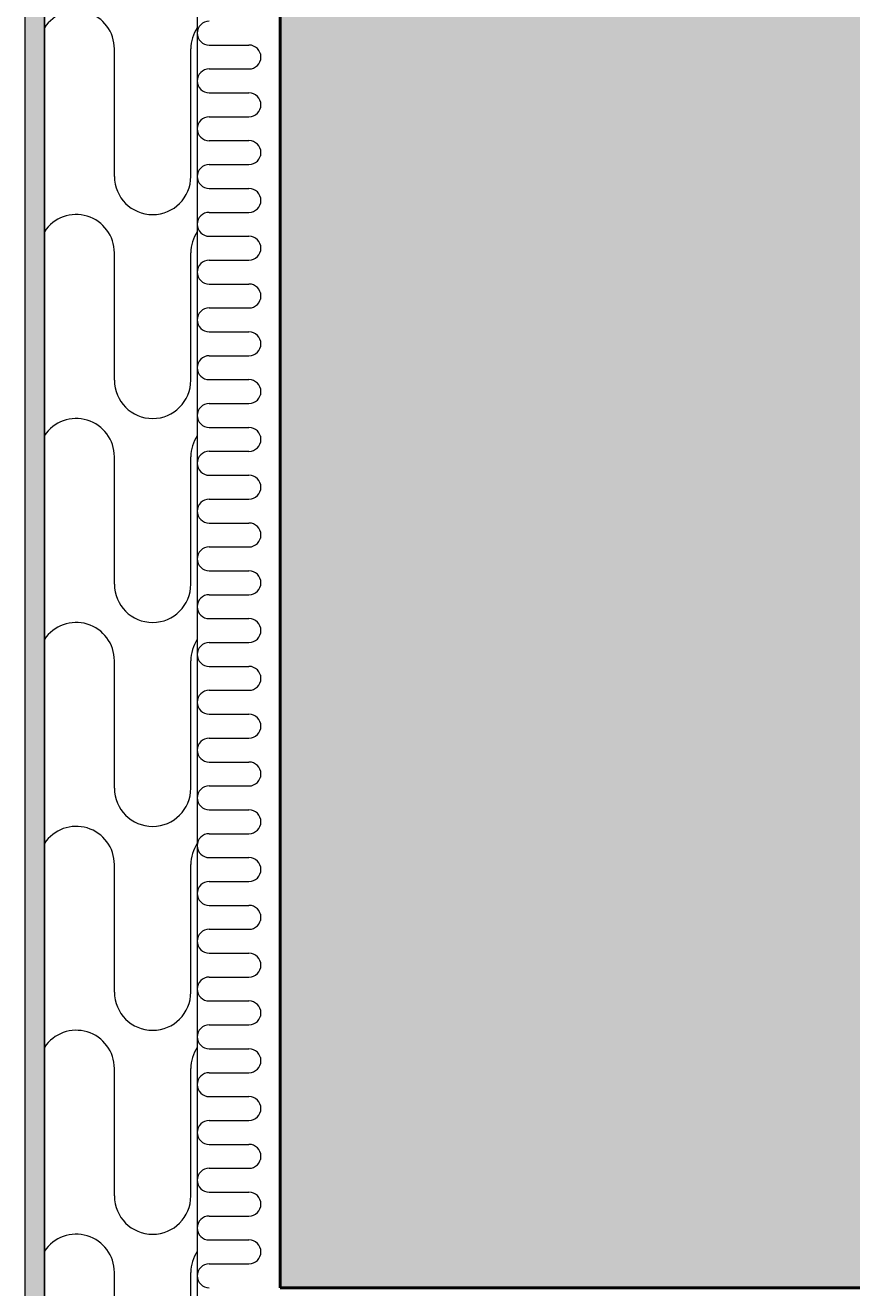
# Model space of a CAD drawing. Header units: millimetres. Extents: x -3100 to 17162, y -19566 to 10100.
# Drawn here: x -200 to 449, y 0 to 991 of the extents above; entities that cross this region are included whole.
import ezdxf

# ---------------------------------------------------------------- set-up
doc = ezdxf.new("R2010")
doc.units = ezdxf.units.MM
doc.header["$MEASUREMENT"] = 0
doc.linetypes.add('Wipeout_Contour', pattern=[1000, 0, -1000])
for name, color, linetype in [('Externí - moduly', 7, 'Continuous'), ('Konstrukce - svislé nosné', 7, 'Continuous'), ('Konstrukce – Dělicí čáry vrstev', 7, 'Continuous'), ('Kóty - SP', 7, 'Continuous'), ('Výplně – Řezové', 7, 'Continuous'), ('Zóny', 7, 'Continuous')]:
    doc.layers.add(name, color=color, linetype=linetype)
doc.styles.add('GENEROVANÝ_STYL_1', font='Arial.ttf')
doc.dimstyles.new('GENEROVANÝ_STYL__1', dxfattribs={"dimtxt": 134.999996, "dimasz": 114, "dimexe": 0.18, "dimexo": 0.0625, "dimgap": 0, "dimtad": 1, "dimtih": 1, "dimtoh": 1, "dimdec": 0, "dimzin": 0, "dimdsep": 46, "dimtxsty": 'GENEROVANÝ_STYL_1', "dimblk": 'ARROWHEAD_2', "dimblk1": 'ARROWHEAD_2', "dimblk2": 'ARROWHEAD_2', "dimcen": 0.09, "dimse1": 1, "dimse2": 1, "dimclrd": 256, "dimclre": 256, "dimclrt": 256, "dimazin": 0, "dimtfac": 1, "dimtdec": 4, "dimtmove": 0, "dimatfit": 3, "dimfxl": 1, "dimtolj": 1, "dimtzin": 0, "dimarcsym": 0})
doc.dimstyles.new('GENEROVANÝ_STYL__2', dxfattribs={"dimtxt": 134.999996, "dimasz": 114, "dimexe": 0.18, "dimexo": 0.0625, "dimgap": 0, "dimtad": 1, "dimdec": 0, "dimzin": 0, "dimdsep": 46, "dimtxsty": 'GENEROVANÝ_STYL_1', "dimblk": 'ARROWHEAD_2', "dimblk1": 'ARROWHEAD_2', "dimblk2": 'ARROWHEAD_2', "dimcen": 0.09, "dimse1": 1, "dimse2": 1, "dimclrd": 256, "dimclre": 256, "dimclrt": 256, "dimazin": 0, "dimtfac": 1, "dimtdec": 4, "dimtmove": 0, "dimatfit": 3, "dimfxl": 1, "dimtolj": 1, "dimtzin": 0, "dimarcsym": 0})
doc.dimstyles.new('GENEROVANÝ_STYL__3', dxfattribs={"dimtxt": 134.999996, "dimasz": 114, "dimexe": 0.18, "dimexo": 0.0625, "dimgap": 0, "dimtad": 1, "dimdec": 0, "dimzin": 0, "dimdsep": 46, "dimtxsty": 'GENEROVANÝ_STYL_1', "dimblk": 'ARROWHEAD_2', "dimblk1": 'ARROWHEAD_2', "dimblk2": 'ARROWHEAD_2', "dimcen": 0.09, "dimse1": 1, "dimse2": 1, "dimclrd": 256, "dimclre": 256, "dimclrt": 256, "dimazin": 0, "dimtfac": 1, "dimtdec": 4, "dimtmove": 2, "dimatfit": 3, "dimfxl": 1, "dimtolj": 1, "dimtzin": 0, "dimarcsym": 0})
pattern_1 = [(0, (0, 0), (0, 56.25), [0, -56.25])]

# ---------------------------------------------------------------- blocks, each defined once
blk = doc.blocks.new('Ložnice_1.09_9', base_point=(1597.23, 946.03))
at = {"layer": 'Zóny', "linetype": 'Continuous', "lineweight": 0, "true_color": 0xffffff}
blk.add_hatch(color=7, dxfattribs=at).paths.add_polyline_path([(0, 0), (6000, 0), (6000, 2900), (3100, 2900), (3100, 3500), (0, 3500)])
blk = doc.blocks.new('*X33')
at = {"layer": 'Výplně – Řezové', "color": 53, "linetype": 'Continuous', "lineweight": 13, "true_color": 0xeccf4f}
for p, q in [((-102.29, 994.74), (-108.79, 985.01)), ((-108.79, 985.01), (-111.07, 973.52)), ((-111.07, 973.52), (-108.79, 962.04)), ((-108.79, 962.04), (-102.29, 952.31)), ((-102.29, 952.31), (-92.55, 945.81)), ((-185, 943.52), (-141.07, 943.52)), ((-129.59, 941.24), (-141.07, 943.52)), ((-119.86, 934.74), (-129.59, 941.24)), ((-92.55, 945.81), (-81.07, 943.52)), ((-81.07, 943.52), (-65, 943.52)), ((-113.36, 925.01), (-119.86, 934.74)), ((-111.07, 913.52), (-113.36, 925.01)), ((-113.36, 902.04), (-111.07, 913.52)), ((-119.86, 892.31), (-113.36, 902.04)), ((-129.59, 885.81), (-119.86, 892.31)), ((-185, 883.52), (-141.07, 883.52)), ((-141.07, 883.52), (-129.59, 885.81)), ((-81.07, 883.52), (-92.55, 881.24)), ((-81.07, 883.52), (-65, 883.52)), ((-102.29, 874.74), (-108.79, 865.01)), ((-92.55, 881.24), (-102.29, 874.74)), ((-108.79, 865.01), (-111.07, 853.52)), ((-111.07, 853.52), (-108.79, 842.04)), ((-108.79, 842.04), (-102.29, 832.31)), ((-102.29, 832.31), (-92.55, 825.81)), ((-185, 823.52), (-141.07, 823.52)), ((-129.59, 821.24), (-141.07, 823.52)), ((-92.55, 825.81), (-81.07, 823.52)), ((-81.07, 823.52), (-65, 823.52)), ((-119.86, 814.74), (-129.59, 821.24)), ((-113.36, 805.01), (-119.86, 814.74)), ((-111.07, 793.52), (-113.36, 805.01)), ((-113.36, 782.04), (-111.07, 793.52)), ((-119.86, 772.31), (-113.36, 782.04)), ((-185, 763.52), (-141.07, 763.52)), ((-141.07, 763.52), (-129.59, 765.81)), ((-129.59, 765.81), (-119.86, 772.31)), ((-81.07, 763.52), (-92.55, 761.24)), ((-81.07, 763.52), (-65, 763.52)), ((-102.29, 754.74), (-108.79, 745.01)), ((-92.55, 761.24), (-102.29, 754.74)), ((-108.79, 745.01), (-111.07, 733.52)), ((-111.07, 733.52), (-108.79, 722.04)), ((-108.79, 722.04), (-102.29, 712.31)), ((-185, 703.52), (-141.07, 703.52)), ((-129.59, 701.24), (-141.07, 703.52)), ((-102.29, 712.31), (-92.55, 705.81)), ((-92.55, 705.81), (-81.07, 703.52)), ((-81.07, 703.52), (-65, 703.52)), ((-119.86, 694.74), (-129.59, 701.24)), ((-113.36, 685.01), (-119.86, 694.74)), ((-111.07, 673.52), (-113.36, 685.01)), ((-113.36, 662.04), (-111.07, 673.52)), ((-119.86, 652.31), (-113.36, 662.04)), ((-141.07, 643.52), (-129.59, 645.81)), ((-129.59, 645.81), (-119.86, 652.31)), ((-185, 643.52), (-141.07, 643.52)), ((-102.29, 634.74), (-108.79, 625.01)), ((-92.55, 641.24), (-102.29, 634.74)), ((-81.07, 643.52), (-92.55, 641.24)), ((-81.07, 643.52), (-65, 643.52)), ((-108.79, 625.01), (-111.07, 613.52)), ((-111.07, 613.52), (-108.79, 602.04)), ((-108.79, 602.04), (-102.29, 592.31)), ((-102.29, 592.31), (-92.55, 585.81)), ((-92.55, 585.81), (-81.07, 583.52)), ((-185, 583.52), (-141.07, 583.52)), ((-129.59, 581.24), (-141.07, 583.52)), ((-119.86, 574.74), (-129.59, 581.24)), ((-113.36, 565.01), (-119.86, 574.74)), ((-81.07, 583.52), (-65, 583.52)), ((-111.07, 553.52), (-113.36, 565.01)), ((-113.36, 542.04), (-111.07, 553.52)), ((-119.86, 532.31), (-113.36, 542.04)), ((-141.07, 523.52), (-129.59, 525.81)), ((-129.59, 525.81), (-119.86, 532.31)), ((-185, 523.52), (-141.07, 523.52)), ((-92.55, 521.24), (-102.29, 514.74)), ((-81.07, 523.52), (-92.55, 521.24)), ((-81.07, 523.52), (-65, 523.52)), ((-102.29, 514.74), (-108.79, 505.01)), ((-108.79, 505.01), (-111.07, 493.52)), ((-111.07, 493.52), (-108.79, 482.04)), ((-108.79, 482.04), (-102.29, 472.31)), ((-102.29, 472.31), (-92.55, 465.81)), ((-92.55, 465.81), (-81.07, 463.52)), ((-185, 463.52), (-141.07, 463.52)), ((-129.59, 461.24), (-141.07, 463.52)), ((-119.86, 454.74), (-129.59, 461.24)), ((-81.07, 463.52), (-65, 463.52)), ((-113.36, 445.01), (-119.86, 454.74)), ((-111.07, 433.52), (-113.36, 445.01)), ((-113.36, 422.04), (-111.07, 433.52)), ((-119.86, 412.31), (-113.36, 422.04)), ((-129.59, 405.81), (-119.86, 412.31)), ((-185, 403.52), (-141.07, 403.52)), ((-141.07, 403.52), (-129.59, 405.81)), ((-92.55, 401.24), (-102.29, 394.74)), ((-81.07, 403.52), (-92.55, 401.24)), ((-81.07, 403.52), (-65, 403.52)), ((-102.29, 394.74), (-108.79, 385.01)), ((-108.79, 385.01), (-111.07, 373.52)), ((-111.07, 373.52), (-108.79, 362.04)), ((-108.79, 362.04), (-102.29, 352.31)), ((-102.29, 352.31), (-92.55, 345.81)), ((-185, 343.52), (-141.07, 343.52)), ((-129.59, 341.24), (-141.07, 343.52)), ((-119.86, 334.74), (-129.59, 341.24)), ((-92.55, 345.81), (-81.07, 343.52)), ((-81.07, 343.52), (-65, 343.52)), ((-113.36, 325.01), (-119.86, 334.74)), ((-111.07, 313.52), (-113.36, 325.01)), ((-113.36, 302.04), (-111.07, 313.52)), ((-119.86, 292.31), (-113.36, 302.04)), ((-129.59, 285.81), (-119.86, 292.31)), ((-185, 283.52), (-141.07, 283.52)), ((-141.07, 283.52), (-129.59, 285.81)), ((-92.55, 281.24), (-102.29, 274.74)), ((-81.07, 283.52), (-92.55, 281.24)), ((-81.07, 283.52), (-65, 283.52)), ((-102.29, 274.74), (-108.79, 265.01)), ((-108.79, 265.01), (-111.07, 253.52)), ((-111.07, 253.52), (-108.79, 242.04)), ((-108.79, 242.04), (-102.29, 232.31)), ((-102.29, 232.31), (-92.55, 225.81)), ((-185, 223.52), (-141.07, 223.52)), ((-129.59, 221.24), (-141.07, 223.52)), ((-119.86, 214.74), (-129.59, 221.24)), ((-92.55, 225.81), (-81.07, 223.52)), ((-81.07, 223.52), (-65, 223.52)), ((-113.36, 205.01), (-119.86, 214.74)), ((-111.07, 193.52), (-113.36, 205.01)), ((-113.36, 182.04), (-111.07, 193.52)), ((-119.86, 172.31), (-113.36, 182.04)), ((-129.59, 165.81), (-119.86, 172.31)), ((-185, 163.52), (-141.07, 163.52)), ((-141.07, 163.52), (-129.59, 165.81)), ((-92.55, 161.24), (-102.29, 154.74)), ((-81.07, 163.52), (-92.55, 161.24)), ((-81.07, 163.52), (-65, 163.52)), ((-102.29, 154.74), (-108.79, 145.01)), ((-108.79, 145.01), (-111.07, 133.52)), ((-111.07, 133.52), (-108.79, 122.04)), ((-108.79, 122.04), (-102.29, 112.31)), ((-102.29, 112.31), (-92.55, 105.81)), ((-185, 103.52), (-141.07, 103.52)), ((-129.59, 101.24), (-141.07, 103.52)), ((-119.86, 94.74), (-129.59, 101.24)), ((-92.55, 105.81), (-81.07, 103.52)), ((-81.07, 103.52), (-65, 103.52)), ((-113.36, 85.01), (-119.86, 94.74)), ((-111.07, 73.52), (-113.36, 85.01)), ((-113.36, 62.04), (-111.07, 73.52)), ((-119.86, 52.31), (-113.36, 62.04)), ((-129.59, 45.81), (-119.86, 52.31)), ((-185, 43.52), (-141.07, 43.52)), ((-141.07, 43.52), (-129.59, 45.81)), ((-92.55, 41.24), (-102.29, 34.74)), ((-81.07, 43.52), (-92.55, 41.24)), ((-81.07, 43.52), (-65, 43.52)), ((-102.29, 34.74), (-108.79, 25.01)), ((-108.79, 25.01), (-111.07, 13.52)), ((-111.07, 13.52), (-108.79, 2.04)), ((-108.79, 2.04), (-102.29, -7.69))]:
    blk.add_line(p, q, dxfattribs=at)
blk = doc.blocks.new('výplň_1')
at = {"color": 254, "linetype": 'Wipeout_Contour', "lineweight": 0, "ltscale": 9352.753323}
blk.add_wipeout([(-65, 4189), (-185, 4189), (-185, -465), (-65, -465)], dxfattribs=at).dxf.layer = 'Výplně – Řezové'
at = {"layer": 'Výplně – Řezové', "color": 7, "linetype": 'Continuous', "lineweight": 13, "flags": 128}
blk.add_lwpolyline([(-65, 4189), (-65, -465), (-185, -465), (-185, 4189)], close=True, dxfattribs=at)
at = {"layer": 'Výplně – Řezové', "color": 53, "linetype": 'Continuous', "lineweight": 13, "true_color": 0xeccf4f}
blk.add_blockref('*X33', (0, 0), dxfattribs=at)
blk = doc.blocks.new('Zeď_9', base_point=(9000, 0))
at = {"color": 254, "linetype": 'Wipeout_Contour', "lineweight": 0, "ltscale": 2576.296116}
blk.add_wipeout([(1280, 0), (0, 0), (0, -15), (1280, -15)], dxfattribs=at).dxf.layer = 'Výplně – Řezové'
at = {"layer": 'Výplně – Řezové', "linetype": 'Continuous', "lineweight": 13, "true_color": 0xa8a8a8}
h = blk.add_hatch(dxfattribs=at)
h.set_pattern_fill('Sádra', color=253, style=0, pattern_type=2)
h.set_pattern_definition(pattern_1)
h.paths.add_polyline_path([(1280, 0), (0, 0), (0, -15), (1280, -15)])
at = {"layer": 'Konstrukce - svislé nosné', "color": 7, "linetype": 'Continuous', "lineweight": 40, "flags": 128}
blk.add_lwpolyline([(1280, 0), (0, 0)], dxfattribs=at)
blk = doc.blocks.new('*X185')
at = {"layer": 'Výplně – Řezové', "color": 53, "linetype": 'Continuous', "lineweight": 13, "true_color": 0xeccf4f}
for p, q in [((-55.63, 975), (-24.38, 975)), ((-55.63, 956.25), (-24.38, 956.25)), ((-55.63, 937.5), (-24.38, 937.5)), ((-55.63, 918.75), (-24.38, 918.75)), ((-55.63, 900), (-24.38, 900)), ((-55.63, 881.25), (-24.38, 881.25)), ((-55.63, 862.5), (-24.38, 862.5)), ((-55.63, 843.75), (-24.38, 843.75)), ((-55.63, 825), (-24.38, 825)), ((-55.63, 806.25), (-24.38, 806.25)), ((-55.63, 787.5), (-24.38, 787.5)), ((-55.63, 768.75), (-24.38, 768.75)), ((-55.63, 750), (-24.38, 750)), ((-55.63, 731.25), (-24.38, 731.25)), ((-55.63, 712.5), (-24.38, 712.5)), ((-55.63, 693.75), (-24.38, 693.75)), ((-55.63, 675), (-24.38, 675)), ((-55.63, 656.25), (-24.38, 656.25)), ((-55.63, 637.5), (-24.38, 637.5)), ((-55.63, 618.75), (-24.38, 618.75)), ((-55.63, 600), (-24.38, 600)), ((-55.63, 581.25), (-24.38, 581.25)), ((-55.63, 562.5), (-24.38, 562.5)), ((-55.63, 543.75), (-24.38, 543.75)), ((-55.63, 525), (-24.38, 525)), ((-55.63, 506.25), (-24.38, 506.25)), ((-55.63, 487.5), (-24.38, 487.5)), ((-55.63, 468.75), (-24.38, 468.75)), ((-55.63, 450), (-24.38, 450)), ((-55.63, 431.25), (-24.38, 431.25)), ((-55.63, 412.5), (-24.38, 412.5)), ((-55.63, 393.75), (-24.38, 393.75)), ((-55.63, 375), (-24.38, 375)), ((-55.63, 356.25), (-24.38, 356.25)), ((-55.63, 337.5), (-24.38, 337.5)), ((-55.63, 318.75), (-24.38, 318.75)), ((-55.63, 300), (-24.38, 300)), ((-55.63, 281.25), (-24.38, 281.25)), ((-55.63, 262.5), (-24.38, 262.5)), ((-55.63, 243.75), (-24.38, 243.75)), ((-55.63, 225), (-24.38, 225)), ((-55.63, 206.25), (-24.38, 206.25)), ((-55.63, 187.5), (-24.38, 187.5)), ((-55.63, 168.75), (-24.38, 168.75)), ((-55.63, 150), (-24.38, 150)), ((-55.63, 131.25), (-24.38, 131.25)), ((-55.63, 112.5), (-24.38, 112.5)), ((-55.63, 93.75), (-24.38, 93.75)), ((-55.63, 75), (-24.38, 75)), ((-55.63, 56.25), (-24.38, 56.25)), ((-55.63, 37.5), (-24.38, 37.5)), ((-55.63, 18.75), (-24.38, 18.75))]:
    blk.add_line(p, q, dxfattribs=at)
for centre, start, end in [((-55.63, 984.37), 90, 270), ((-24.38, 965.62), 270, 90), ((-55.63, 946.87), 90, 270), ((-24.38, 928.12), 270, 90), ((-55.63, 909.37), 90, 270), ((-24.38, 890.62), 270, 90), ((-55.63, 871.87), 90, 270), ((-24.38, 853.12), 270, 90), ((-55.63, 834.37), 90, 270), ((-24.38, 815.62), 270, 90), ((-55.63, 796.87), 90, 270), ((-24.38, 778.12), 270, 90), ((-55.63, 759.37), 90, 270), ((-24.38, 740.62), 270, 90), ((-55.63, 721.87), 90, 270), ((-24.38, 703.12), 270, 90), ((-55.63, 684.37), 90, 270), ((-24.38, 665.62), 270, 90), ((-55.63, 646.87), 90, 270), ((-24.38, 628.12), 270, 90), ((-55.63, 609.37), 90, 270), ((-24.38, 590.62), 270, 90), ((-55.63, 571.87), 90, 270), ((-24.38, 553.12), 270, 90), ((-55.63, 534.37), 90, 270), ((-24.38, 515.62), 270, 90), ((-55.63, 496.87), 90, 270), ((-24.38, 478.12), 270, 90), ((-55.63, 459.37), 90, 270), ((-24.38, 440.62), 270, 90), ((-55.63, 421.87), 90, 270), ((-24.38, 403.12), 270, 90), ((-55.63, 384.37), 90, 270), ((-24.38, 365.62), 270, 90), ((-55.63, 346.87), 90, 270), ((-24.38, 328.12), 270, 90), ((-55.63, 309.37), 90, 270), ((-24.38, 290.62), 270, 90), ((-55.63, 271.87), 90, 270), ((-24.38, 253.12), 270, 90), ((-55.63, 234.37), 90, 270), ((-24.38, 215.62), 270, 90), ((-55.63, 196.87), 90, 270), ((-24.38, 178.12), 270, 90), ((-55.63, 159.37), 90, 270), ((-24.38, 140.62), 270, 90), ((-55.63, 121.87), 90, 270), ((-24.38, 103.12), 270, 90), ((-55.63, 84.37), 90, 270), ((-24.38, 65.62), 270, 90), ((-55.63, 46.87), 90, 270), ((-24.38, 28.12), 270, 90), ((-55.63, 9.37), 90, 270)]:
    blk.add_arc(centre, 9.38, start, end, dxfattribs=at)
blk = doc.blocks.new('*X189')
at = {"layer": 'Výplně – Řezové', "color": 53, "linetype": 'Continuous', "lineweight": 13, "true_color": 0xeccf4f}
for p, q in [((-171.11, 991.71), (-162.5, 990)), ((-162.5, 990), (-87.5, 990)), ((-78.89, 988.29), (-87.5, 990)), ((-71.59, 983.41), (-78.89, 988.29)), ((-66.71, 976.11), (-71.59, 983.41)), ((-65, 967.5), (-66.71, 976.11)), ((-66.71, 958.89), (-65, 967.5)), ((-78.89, 946.71), (-71.59, 951.59)), ((-71.59, 951.59), (-66.71, 958.89)), ((-171.11, 943.29), (-178.41, 938.41)), ((-162.5, 945), (-171.11, 943.29)), ((-162.5, 945), (-87.5, 945)), ((-87.5, 945), (-78.89, 946.71)), ((-178.41, 938.41), (-183.29, 931.11)), ((-183.29, 931.11), (-185, 922.5)), ((-185, 922.5), (-183.29, 913.89)), ((-183.29, 913.89), (-178.41, 906.59)), ((-178.41, 906.59), (-171.11, 901.71)), ((-171.11, 901.71), (-162.5, 900)), ((-162.5, 900), (-87.5, 900)), ((-78.89, 898.29), (-87.5, 900)), ((-71.59, 893.41), (-78.89, 898.29)), ((-66.71, 886.11), (-71.59, 893.41)), ((-65, 877.5), (-66.71, 886.11)), ((-66.71, 868.89), (-65, 877.5)), ((-71.59, 861.59), (-66.71, 868.89)), ((-171.11, 853.29), (-178.41, 848.41)), ((-162.5, 855), (-171.11, 853.29)), ((-162.5, 855), (-87.5, 855)), ((-87.5, 855), (-78.89, 856.71)), ((-78.89, 856.71), (-71.59, 861.59)), ((-178.41, 848.41), (-183.29, 841.11)), ((-183.29, 841.11), (-185, 832.5)), ((-185, 832.5), (-183.29, 823.89)), ((-183.29, 823.89), (-178.41, 816.59)), ((-178.41, 816.59), (-171.11, 811.71)), ((-171.11, 811.71), (-162.5, 810)), ((-162.5, 810), (-87.5, 810)), ((-78.89, 808.29), (-87.5, 810)), ((-71.59, 803.41), (-78.89, 808.29)), ((-66.71, 796.11), (-71.59, 803.41)), ((-65, 787.5), (-66.71, 796.11)), ((-66.71, 778.89), (-65, 787.5)), ((-71.59, 771.59), (-66.71, 778.89)), ((-171.11, 763.29), (-178.41, 758.41)), ((-162.5, 765), (-171.11, 763.29)), ((-162.5, 765), (-87.5, 765)), ((-87.5, 765), (-78.89, 766.71)), ((-78.89, 766.71), (-71.59, 771.59)), ((-178.41, 758.41), (-183.29, 751.11)), ((-183.29, 751.11), (-185, 742.5)), ((-185, 742.5), (-183.29, 733.89)), ((-183.29, 733.89), (-178.41, 726.59)), ((-178.41, 726.59), (-171.11, 721.71)), ((-171.11, 721.71), (-162.5, 720)), ((-162.5, 720), (-87.5, 720)), ((-78.89, 718.29), (-87.5, 720)), ((-71.59, 713.41), (-78.89, 718.29)), ((-66.71, 706.11), (-71.59, 713.41)), ((-65, 697.5), (-66.71, 706.11)), ((-66.71, 688.89), (-65, 697.5)), ((-71.59, 681.59), (-66.71, 688.89)), ((-162.5, 675), (-171.11, 673.29)), ((-162.5, 675), (-87.5, 675)), ((-87.5, 675), (-78.89, 676.71)), ((-78.89, 676.71), (-71.59, 681.59)), ((-178.41, 668.41), (-183.29, 661.11)), ((-171.11, 673.29), (-178.41, 668.41)), ((-183.29, 661.11), (-185, 652.5)), ((-185, 652.5), (-183.29, 643.89)), ((-183.29, 643.89), (-178.41, 636.59)), ((-178.41, 636.59), (-171.11, 631.71)), ((-171.11, 631.71), (-162.5, 630)), ((-162.5, 630), (-87.5, 630)), ((-78.89, 628.29), (-87.5, 630)), ((-71.59, 623.41), (-78.89, 628.29)), ((-66.71, 616.11), (-71.59, 623.41)), ((-65, 607.5), (-66.71, 616.11)), ((-66.71, 598.89), (-65, 607.5)), ((-71.59, 591.59), (-66.71, 598.89)), ((-162.5, 585), (-171.11, 583.29)), ((-162.5, 585), (-87.5, 585)), ((-87.5, 585), (-78.89, 586.71)), ((-78.89, 586.71), (-71.59, 591.59)), ((-178.41, 578.41), (-183.29, 571.11)), ((-171.11, 583.29), (-178.41, 578.41)), ((-183.29, 571.11), (-185, 562.5)), ((-185, 562.5), (-183.29, 553.89)), ((-183.29, 553.89), (-178.41, 546.59)), ((-178.41, 546.59), (-171.11, 541.71)), ((-171.11, 541.71), (-162.5, 540)), ((-162.5, 540), (-87.5, 540)), ((-78.89, 538.29), (-87.5, 540)), ((-71.59, 533.41), (-78.89, 538.29)), ((-66.71, 526.11), (-71.59, 533.41)), ((-65, 517.5), (-66.71, 526.11)), ((-66.71, 508.89), (-65, 517.5)), ((-71.59, 501.59), (-66.71, 508.89)), ((-87.5, 495), (-78.89, 496.71)), ((-78.89, 496.71), (-71.59, 501.59)), ((-178.41, 488.41), (-183.29, 481.11)), ((-171.11, 493.29), (-178.41, 488.41)), ((-162.5, 495), (-171.11, 493.29)), ((-162.5, 495), (-87.5, 495)), ((-183.29, 481.11), (-185, 472.5)), ((-185, 472.5), (-183.29, 463.89)), ((-183.29, 463.89), (-178.41, 456.59)), ((-178.41, 456.59), (-171.11, 451.71)), ((-171.11, 451.71), (-162.5, 450)), ((-162.5, 450), (-87.5, 450)), ((-78.89, 448.29), (-87.5, 450)), ((-71.59, 443.41), (-78.89, 448.29)), ((-66.71, 436.11), (-71.59, 443.41)), ((-65, 427.5), (-66.71, 436.11)), ((-66.71, 418.89), (-65, 427.5)), ((-71.59, 411.59), (-66.71, 418.89)), ((-87.5, 405), (-78.89, 406.71)), ((-78.89, 406.71), (-71.59, 411.59)), ((-178.41, 398.41), (-183.29, 391.11)), ((-171.11, 403.29), (-178.41, 398.41)), ((-162.5, 405), (-171.11, 403.29)), ((-162.5, 405), (-87.5, 405)), ((-183.29, 391.11), (-185, 382.5)), ((-185, 382.5), (-183.29, 373.89)), ((-183.29, 373.89), (-178.41, 366.59)), ((-178.41, 366.59), (-171.11, 361.71)), ((-171.11, 361.71), (-162.5, 360)), ((-162.5, 360), (-87.5, 360)), ((-78.89, 358.29), (-87.5, 360)), ((-71.59, 353.41), (-78.89, 358.29)), ((-66.71, 346.11), (-71.59, 353.41)), ((-65, 337.5), (-66.71, 346.11)), ((-66.71, 328.89), (-65, 337.5)), ((-71.59, 321.59), (-66.71, 328.89)), ((-78.89, 316.71), (-71.59, 321.59)), ((-178.41, 308.41), (-183.29, 301.11)), ((-171.11, 313.29), (-178.41, 308.41)), ((-162.5, 315), (-171.11, 313.29)), ((-162.5, 315), (-87.5, 315)), ((-87.5, 315), (-78.89, 316.71)), ((-183.29, 301.11), (-185, 292.5)), ((-185, 292.5), (-183.29, 283.89)), ((-183.29, 283.89), (-178.41, 276.59)), ((-178.41, 276.59), (-171.11, 271.71)), ((-171.11, 271.71), (-162.5, 270)), ((-162.5, 270), (-87.5, 270)), ((-78.89, 268.29), (-87.5, 270)), ((-71.59, 263.41), (-78.89, 268.29)), ((-66.71, 256.11), (-71.59, 263.41)), ((-65, 247.5), (-66.71, 256.11)), ((-71.59, 231.59), (-66.71, 238.89)), ((-66.71, 238.89), (-65, 247.5)), ((-78.89, 226.71), (-71.59, 231.59)), ((-178.41, 218.41), (-183.29, 211.11)), ((-171.11, 223.29), (-178.41, 218.41)), ((-162.5, 225), (-171.11, 223.29)), ((-162.5, 225), (-87.5, 225)), ((-87.5, 225), (-78.89, 226.71)), ((-183.29, 211.11), (-185, 202.5)), ((-185, 202.5), (-183.29, 193.89)), ((-183.29, 193.89), (-178.41, 186.59)), ((-178.41, 186.59), (-171.11, 181.71)), ((-171.11, 181.71), (-162.5, 180)), ((-162.5, 180), (-87.5, 180)), ((-78.89, 178.29), (-87.5, 180)), ((-71.59, 173.41), (-78.89, 178.29)), ((-66.71, 166.11), (-71.59, 173.41)), ((-65, 157.5), (-66.71, 166.11)), ((-71.59, 141.59), (-66.71, 148.89)), ((-66.71, 148.89), (-65, 157.5)), ((-78.89, 136.71), (-71.59, 141.59)), ((-171.11, 133.29), (-178.41, 128.41)), ((-162.5, 135), (-171.11, 133.29)), ((-162.5, 135), (-87.5, 135)), ((-87.5, 135), (-78.89, 136.71)), ((-183.29, 121.11), (-185, 112.5)), ((-178.41, 128.41), (-183.29, 121.11)), ((-185, 112.5), (-183.29, 103.89)), ((-183.29, 103.89), (-178.41, 96.59)), ((-178.41, 96.59), (-171.11, 91.71)), ((-171.11, 91.71), (-162.5, 90)), ((-162.5, 90), (-87.5, 90)), ((-78.89, 88.29), (-87.5, 90)), ((-71.59, 83.41), (-78.89, 88.29)), ((-66.71, 76.11), (-71.59, 83.41)), ((-65, 67.5), (-66.71, 76.11)), ((-66.71, 58.89), (-65, 67.5)), ((-78.89, 46.71), (-71.59, 51.59)), ((-71.59, 51.59), (-66.71, 58.89)), ((-171.11, 43.29), (-178.41, 38.41)), ((-162.5, 45), (-171.11, 43.29)), ((-162.5, 45), (-87.5, 45)), ((-87.5, 45), (-78.89, 46.71)), ((-183.29, 31.11), (-185, 22.5)), ((-178.41, 38.41), (-183.29, 31.11)), ((-185, 22.5), (-183.29, 13.89)), ((-183.29, 13.89), (-178.41, 6.59)), ((-178.41, 6.59), (-171.11, 1.71)), ((-171.11, 1.71), (-162.5, 0)), ((-162.5, 0), (-87.5, 0)), ((-78.89, -1.71), (-87.5, 0))]:
    blk.add_line(p, q, dxfattribs=at)
blk = doc.blocks.new('Zeď_10', base_point=(0, 7400))
at = {"color": 254, "linetype": 'Wipeout_Contour', "lineweight": 0, "ltscale": 7016.246685}
blk.add_wipeout([(0, 0), (0, 3500), (-15, 3500), (-15, 0)], dxfattribs=at).dxf.layer = 'Výplně – Řezové'
at = {"layer": 'Výplně – Řezové', "linetype": 'Continuous', "lineweight": 13, "true_color": 0xa8a8a8}
h = blk.add_hatch(dxfattribs=at)
h.set_pattern_fill('Sádra', color=253, style=0, pattern_type=2)
h.set_pattern_definition(pattern_1)
h.paths.add_polyline_path([(0, 0), (0, 3500), (-15, 3500), (-15, 0)])
at = {"color": 254, "linetype": 'Wipeout_Contour', "lineweight": 0, "ltscale": 51.644559}
blk.add_wipeout([(0, -15), (0, 0), (-15, 0), (-15, -15)], dxfattribs=at).dxf.layer = 'Výplně – Řezové'
at = {"layer": 'Výplně – Řezové', "linetype": 'Continuous', "lineweight": 13, "true_color": 0xa8a8a8}
h = blk.add_hatch(dxfattribs=at)
h.set_pattern_fill('Sádra', color=253, style=0, pattern_type=2)
h.set_pattern_definition(pattern_1)
h.paths.add_polyline_path([(0, -15), (0, 0), (-15, 0), (-15, -15)])
at = {"layer": 'Konstrukce - svislé nosné', "color": 7, "linetype": 'Continuous', "lineweight": 40, "flags": 128}
blk.add_lwpolyline([(0, 0), (0, 3500)], dxfattribs=at)
at = {"color": 254, "linetype": 'Wipeout_Contour', "lineweight": 0, "ltscale": 7119.156329}
blk.add_wipeout([(-15, -15), (-15, 3515), (-65, 3515), (-65, -15)], dxfattribs=at).dxf.layer = 'Výplně – Řezové'
at = {"layer": 'Konstrukce - svislé nosné', "color": 7, "lineweight": 40}
blk.add_blockref('*X185', (0, 0), dxfattribs=at)
at = {"color": 254, "linetype": 'Wipeout_Contour', "lineweight": 0, "ltscale": 8693.197565}
blk.add_wipeout([(-185, -65), (-65, -65), (-65, 4200), (-185, 4200)], dxfattribs=at).dxf.layer = 'Výplně – Řezové'
at = {"layer": 'Konstrukce – Dělicí čáry vrstev', "color": 7, "linetype": 'Continuous', "lineweight": 13}
blk.add_line((-65, -65), (-65, 4200), dxfattribs=at)
at = {"layer": 'Konstrukce - svislé nosné', "color": 7, "lineweight": 40}
blk.add_blockref('*X189', (0, 0), dxfattribs=at)
at = {"color": 254, "linetype": 'Wipeout_Contour', "lineweight": 0, "ltscale": 8943.565882}
blk.add_wipeout([(-200, -185), (-185, -185), (-185, 4200), (-200, 4200)], dxfattribs=at).dxf.layer = 'Výplně – Řezové'
at = {"layer": 'Výplně – Řezové', "linetype": 'Continuous', "lineweight": 13, "true_color": 0xa8a8a8}
h = blk.add_hatch(dxfattribs=at)
h.set_pattern_fill('Sádra', color=253, style=0, pattern_type=2)
h.set_pattern_definition(pattern_1)
h.paths.add_polyline_path([(-200, -185), (-185, -185), (-185, 4200), (-200, 4200)])
at = {"layer": 'Konstrukce – Dělicí čáry vrstev', "color": 7, "linetype": 'Continuous', "lineweight": 13}
blk.add_line((-185, -185), (-185, 4200), dxfattribs=at)
at = {"color": 254, "linetype": 'Wipeout_Contour', "lineweight": 0, "ltscale": 9115.443639}
blk.add_wipeout([(-360, -200), (-200, -200), (-200, 4200), (-360, 4200)], dxfattribs=at).dxf.layer = 'Výplně – Řezové'
blk = doc.blocks.new('*X321')
at = {"layer": 'Výplně – Řezové', "color": 53, "linetype": 'Continuous', "lineweight": 13, "true_color": 0xeccf4f}
for p, q in [((-130, 872), (-130, 972)), ((-70, 872), (-70, 972)), ((-130, 712), (-130, 812)), ((-70, 712), (-70, 812)), ((-130, 552), (-130, 652)), ((-70, 552), (-70, 652)), ((-130, 392), (-130, 492)), ((-70, 392), (-70, 492)), ((-130, 232), (-130, 332)), ((-70, 232), (-70, 332)), ((-130, 72), (-130, 172)), ((-70, 72), (-70, 172)), ((-130, -88), (-130, 12)), ((-70, -88), (-70, 12))]:
    blk.add_line(p, q, dxfattribs=at)
for centre, start, end in [((-160, 972), 0, 146.44346), ((-40, 972), 146.44349, 180), ((-100, 872), 180, 0), ((-160, 812), 0, 146.44346), ((-40, 812), 146.44349, 180), ((-100, 712), 180, 0), ((-160, 652), 0, 146.44346), ((-40, 652), 146.44348, 180), ((-100, 552), 180, 0), ((-160, 492), 0, 146.44346), ((-40, 492), 146.44348, 180), ((-100, 392), 180, 0), ((-160, 332), 0, 146.44346), ((-40, 332), 146.44348, 180), ((-100, 232), 180, 0), ((-160, 172), 0, 146.44346), ((-40, 172), 146.44348, 180), ((-100, 72), 180, 0), ((-160, 12), 0, 146.44346), ((-40, 12), 146.44347, 180)]:
    blk.add_arc(centre, 30, start, end, dxfattribs=at)
blk = doc.blocks.new('výplň_2')
at = {"color": 254, "linetype": 'Wipeout_Contour', "lineweight": 0, "ltscale": 11218.261027}
blk.add_wipeout([(-185, -585), (285, -585), (285, -200), (165, -200), (165, -465), (-65, -465), (-65, 4189), (-185, 4189)], dxfattribs=at).dxf.layer = 'Výplně – Řezové'
at = {"layer": 'Výplně – Řezové', "color": 7, "linetype": 'Continuous', "lineweight": 13, "flags": 128}
blk.add_lwpolyline([(-185, -585), (-185, 4189), (-65, 4189), (-65, -465), (165, -465), (165, -200), (285, -200), (285, -585)], close=True, dxfattribs=at)
at = {"layer": 'Výplně – Řezové', "color": 53, "linetype": 'Continuous', "lineweight": 13, "true_color": 0xeccf4f}
blk.add_blockref('*X321', (0, 0), dxfattribs=at)
blk = doc.blocks.new('*D346')
at = {"layer": 'Kóty - SP', "color": 146, "linetype": 'Continuous', "lineweight": 13, "true_color": 0x1a4f6e}
for p, q in [((-2670.51, 7760), (-2670.51, 7833.35)), ((-2595.51, 7716.7), (-2745.51, 7803.3)), ((-2558.01, 7760), (-2783.01, 7760)), ((-2670.51, -9460), (-2670.51, 7760)), ((-2745.51, -9416.7), (-2595.51, -9503.3)), ((-2558.01, -9460), (-2783.01, -9460)), ((-2670.51, -9533.35), (-2670.51, -9460))]:
    blk.add_line(p, q, dxfattribs=at)
at = {"layer": 'Kóty - SP', "color": 146, "lineweight": 13, "true_color": 0x1a4f6e, "insert": (-2697.51, -1133.14), "char_height": 135, "attachment_point": 7, "rotation": 90, "style": 'GENEROVANÝ_STYL_1'}
blk.add_mtext('\\A1;{\\pql;\\fArial|b0|i0|c0|p0;\\W1.000000;17\xa0220}', dxfattribs=at)
blk = doc.blocks.new('ARROWHEAD_2')
at = {"color": 0, "linetype": 'Continuous', "lineweight": 0}
for p, q in [((-0.3781, -0.655), (0.3781, 0.655)), ((0, 0), (-1, 0))]:
    blk.add_line(p, q, dxfattribs=at)
blk = doc.blocks.new('*D412')
at = {"layer": 'Kóty - SP', "color": 146, "linetype": 'Continuous', "lineweight": 13, "true_color": 0x1a4f6e}
for p, q in [((-360, 993.29), (-360, 1218.29)), ((-316.7, 1180.79), (-403.3, 1030.79)), ((43.3, 1180.79), (-43.3, 1030.79)), ((-433.35, 1105.79), (-360, 1105.79)), ((-360, 1105.79), (0, 1105.79))]:
    blk.add_line(p, q, dxfattribs=at)
at = {"layer": 'Kóty - SP', "color": 146, "lineweight": 13, "true_color": 0x1a4f6e, "insert": (-712.25, 1132.79), "char_height": 135, "attachment_point": 7, "style": 'GENEROVANÝ_STYL_1'}
blk.add_mtext('\\A1;{\\pql;\\fArial|b0|i0|c0|p0;\\W1.000000;360}', dxfattribs=at)
blk = doc.blocks.new('*D424')
at = {"layer": 'Kóty - SP', "color": 146, "linetype": 'Continuous', "lineweight": 13, "true_color": 0x1a4f6e}
for p, q in [((581.7, 3543.3), (731.7, 3456.7)), ((769.2, 3500), (544.2, 3500)), ((656.7, 0), (656.7, 3500)), ((581.7, 43.3), (731.7, -43.3)), ((769.2, 0), (544.2, 0)), ((656.7, -360), (656.7, 0))]:
    blk.add_line(p, q, dxfattribs=at)
at = {"layer": 'Kóty - SP', "color": 146, "lineweight": 13, "true_color": 0x1a4f6e, "char_height": 135, "attachment_point": 7, "rotation": 90, "style": 'GENEROVANÝ_STYL_1'}
for s, insert in [('\\A1;{\\pql;\\fArial|b0|i0|c0|p0;\\W1.000000;150}', (629.7, 3147.75)), ('\\A1;{\\pql;\\fArial|b0|i0|c0|p0;\\W1.000000;3\xa0500}', (629.7, 1383.82))]:
    blk.add_mtext(s, dxfattribs=dict(at, insert=insert))

msp = doc.modelspace()

# ---------------------------------------------------------------- linework, layer by layer
at = {"layer": 'Zóny', "color": 7, "linetype": 'Continuous', "lineweight": 0, "true_color": 0xffffff, "flags": 128}
msp.add_lwpolyline([(0, 0), (6000, 0), (6000, 2900), (3100, 2900), (3100, 3500), (0, 3500)], close=True, dxfattribs=at)

# ---------------------------------------------------------------- block references
at = {"layer": 'Výplně – Řezové', "color": 53, "linetype": 'Continuous', "lineweight": 13, "true_color": 0xeccf4f}
msp.add_blockref('výplň_1', (0, 0), dxfattribs=at)
at = {"layer": 'Zóny', "color": 7, "linetype": 'Continuous', "lineweight": 20}
msp.add_blockref('Ložnice_1.09_9', (1597.23, 946.03), dxfattribs=at)

# ---------------------------------------------------------------- next in the draw order: block references
at = {"layer": 'Konstrukce - svislé nosné', "color": 7, "lineweight": 40}
msp.add_blockref('Zeď_9', (9000, 0), dxfattribs=at)

# ---------------------------------------------------------------- next in the draw order: block references
msp.add_blockref('Zeď_10', (0, 7400), dxfattribs=at)

# ---------------------------------------------------------------- next in the draw order: block references
at = {"layer": 'Výplně – Řezové', "color": 53, "linetype": 'Continuous', "lineweight": 13, "true_color": 0xeccf4f}
msp.add_blockref('výplň_2', (0, 0), dxfattribs=at)

# ---------------------------------------------------------------- next in the draw order: hatches: boundary and pattern name
at = {"layer": 'Externí - moduly', "linetype": 'Continuous', "lineweight": 13}
msp.add_hatch(color=255, dxfattribs=at).paths.add_polyline_path([(-200, -600), (-200, 4189), (-185, 4189), (-185, -585), (285, -585), (285, -200), (300, -200), (300, -600)])

# ---------------------------------------------------------------- next in the draw order: linework, layer by layer
at = {"layer": 'Externí - moduly', "color": 7, "linetype": 'Continuous', "lineweight": 13, "flags": 128}
msp.add_lwpolyline([(-200, -600), (-200, 4189), (-185, 4189), (-185, -585), (285, -585), (285, -200), (300, -200), (300, -600)], close=True, dxfattribs=at)

# ---------------------------------------------------------------- next in the draw order: dimensions: what is measured, and where the dimension line sits
at = {"layer": 'Kóty - SP', "color": 146, "linetype": 'Continuous', "lineweight": 13, "true_color": 0x1a4f6e}
for base, p1, p2, dimstyle, picture, middle in [((-2670.51, 7760), (11640, -9460), (-360, 7760), 'GENEROVANÝ_STYL__2', '*D346', (-2765.01, -841.73)), ((656.7, 3500), (4500, 0), (1550, 3500), 'GENEROVANÝ_STYL__3', '*D424', (562.2, 1622.25))]:
    dim = msp.add_linear_dim(base=base, p1=p1, p2=p2, angle=90, dimstyle=dimstyle, dxfattribs=at)
    dim.commit()
    dim.dimension.update_dxf_attribs({"geometry": picture, "text_midpoint": middle, "dimtype": 160, "text_rotation": 90})
dim = msp.add_linear_dim(base=(0, 1105.79), p1=(-360, -760), p2=(0, 3500), dimstyle='GENEROVANÝ_STYL__1', dxfattribs=at)
dim.commit()
dim.dimension.update_dxf_attribs({"geometry": '*D412', "text_midpoint": (-553.3, 1200.29), "dimtype": 160})

doc.saveas('drawing.dxf')
